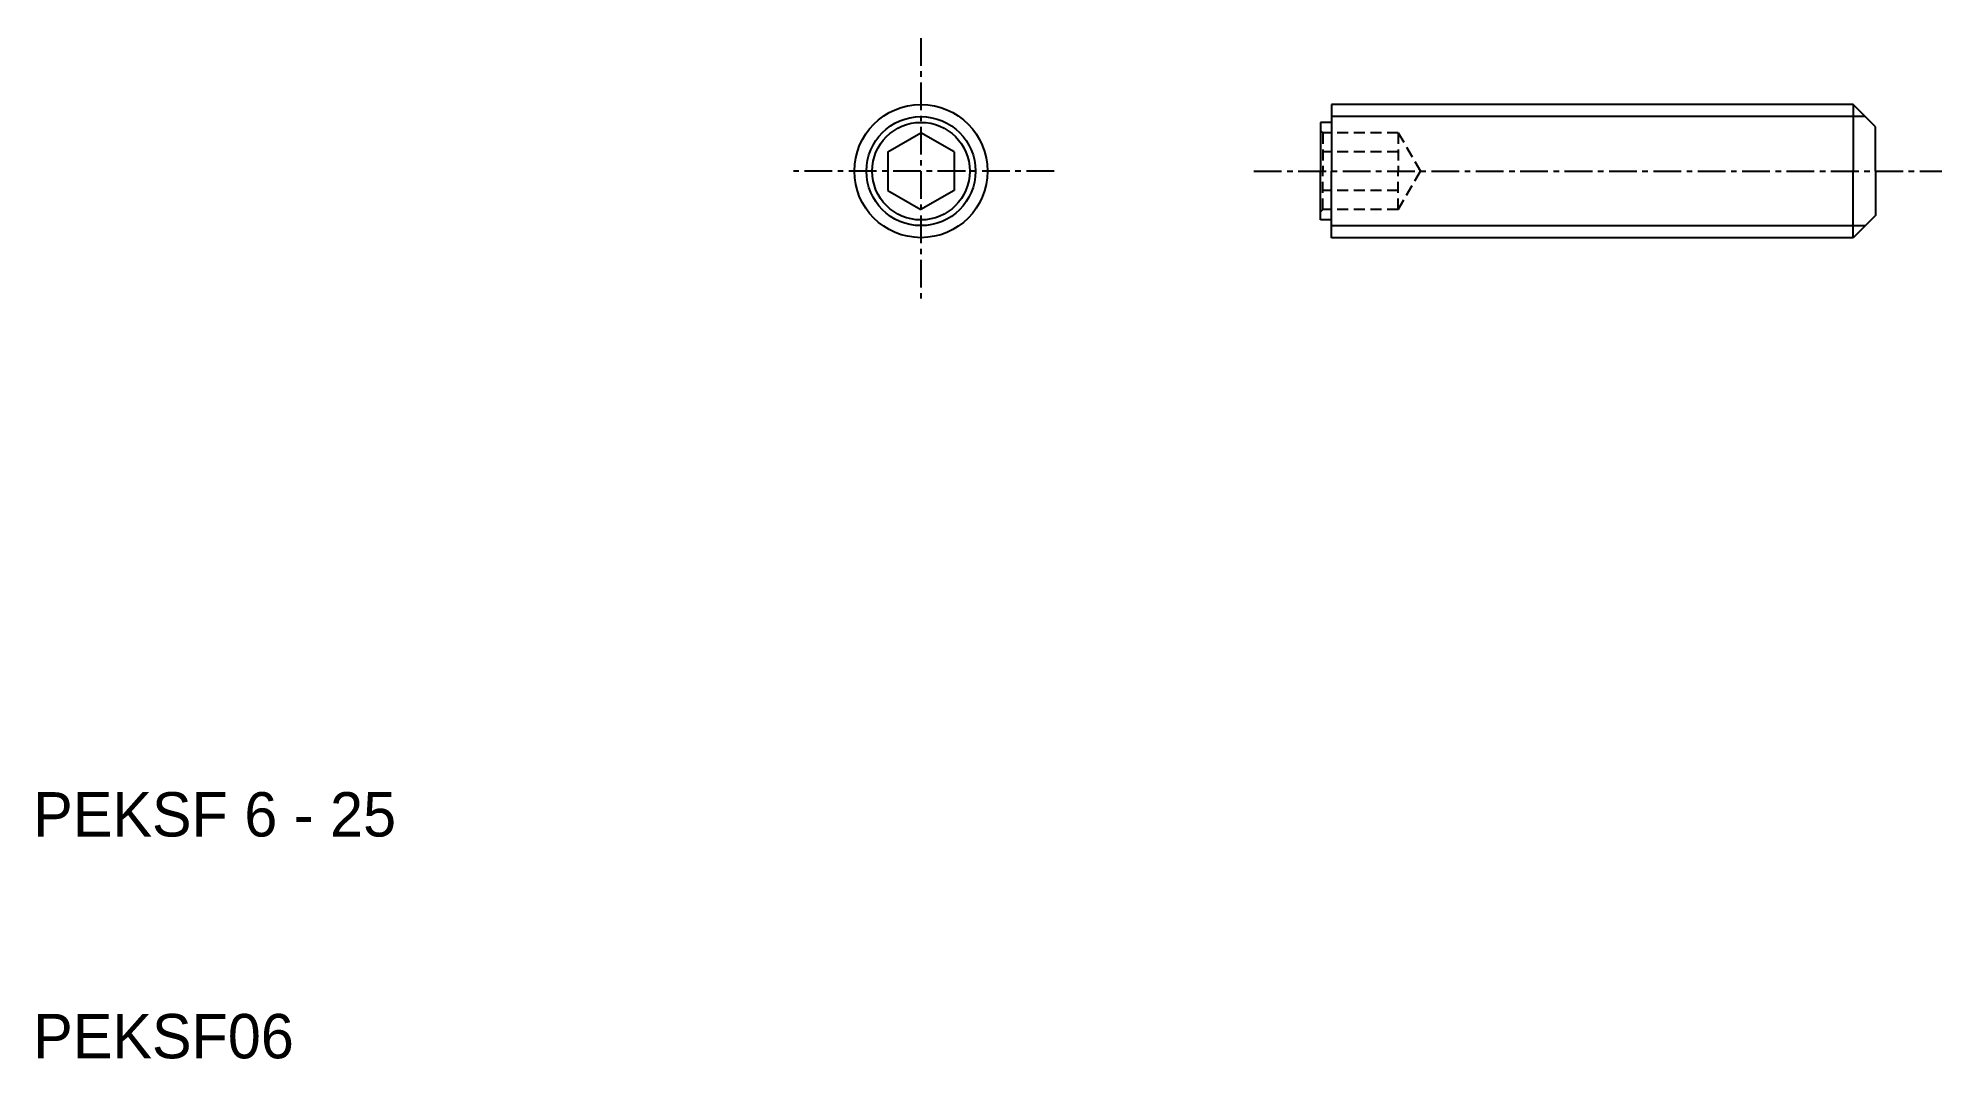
# Model space of a CAD drawing. Extents: x 10.2 to 96, y 10 to 56.
import ezdxf

# ---------------------------------------------------------------- set-up
doc = ezdxf.new("R2010")
doc.units = 0
doc.linetypes.add('CENTER', pattern=[2, 1.25, -0.25, 0.25, -0.25])
doc.linetypes.add('DASHED', pattern=[0.75, 0.5, -0.25])
doc.layers.get('0').update_dxf_attribs({"linetype": 'CONTINUOUS'})
doc.layers.add('CENTER', color=1, linetype='CENTER')

msp = doc.modelspace()

# ---------------------------------------------------------------- linework, layer by layer
at = {"color": 7, "linetype": 'CONTINUOUS'}
for p, q in [((92, 53), (68.5, 53)), ((68.5, 53), (68.5, 52.2)), ((92, 53), (92, 50)), ((93, 52), (92, 53)), ((48.5, 50.866), (50, 51.732)), ((51.5, 50.866), (50, 51.732)), ((68, 52.2), (68, 50)), ((68.5, 52.2), (68, 52.2)), ((68.5, 52.2), (68.5, 50)), ((93, 50), (93, 52)), ((48.5, 50.866), (48.5, 49.134)), ((51.5, 50.866), (51.5, 49.134)), ((68, 47.8), (68, 50)), ((68.5, 47.8), (68.5, 50)), ((92, 47), (92, 50)), ((93, 50), (93, 48)), ((48.5, 49.134), (50, 48.268)), ((51.5, 49.134), (50, 48.268)), ((68.5, 47.8), (68, 47.8)), ((68.5, 47), (68.5, 47.8)), ((93, 48), (92, 47)), ((92, 47), (68.5, 47))]:
    msp.add_line(p, q, dxfattribs=at)
at = {"color": 3, "linetype": 'CONTINUOUS'}
for p, q in [((92.541, 52.459), (68.5, 52.459)), ((92.541, 47.541), (68.5, 47.541))]:
    msp.add_line(p, q, dxfattribs=at)
at = {"color": 3, "linetype": 'DASHED'}
for p, q in [((68, 51.832), (68.1, 51.732)), ((71.5, 51.732), (68.1, 51.732)), ((68.1, 51.732), (68.1, 50)), ((71.5, 51.732), (71.5, 50)), ((71.5, 51.732), (72.5, 50)), ((71.5, 50.866), (68.1, 50.866)), ((68.1, 48.268), (68.1, 50)), ((71.5, 48.268), (72.5, 50)), ((71.5, 48.268), (71.5, 50)), ((71.5, 49.134), (68.1, 49.134)), ((68, 48.168), (68.1, 48.268)), ((71.5, 48.268), (68.1, 48.268))]:
    msp.add_line(p, q, dxfattribs=at)
at = {"color": 7, "linetype": 'CONTINUOUS'}
for radius in [3, 2.2]:
    msp.add_circle((50, 50), radius, dxfattribs=at)
at = {"color": 3, "linetype": 'CONTINUOUS'}
msp.add_circle((50, 50), 2.458, dxfattribs=at)
at = {"layer": 'CENTER', "color": 1, "linetype": 'CENTER'}
for p, q in [((50, 56), (50, 44)), ((56, 50), (44, 50)), ((65, 50), (96, 50))]:
    msp.add_line(p, q, dxfattribs=at)

# ---------------------------------------------------------------- texts
at = {"color": 7, "linetype": 'CONTINUOUS'}
for s, p in [('PEKSF 6 - 25', (10, 20)), ('PEKSF06', (10, 10))]:
    msp.add_text(s, height=2, dxfattribs=at).set_placement(p)

doc.saveas('drawing.dxf')
